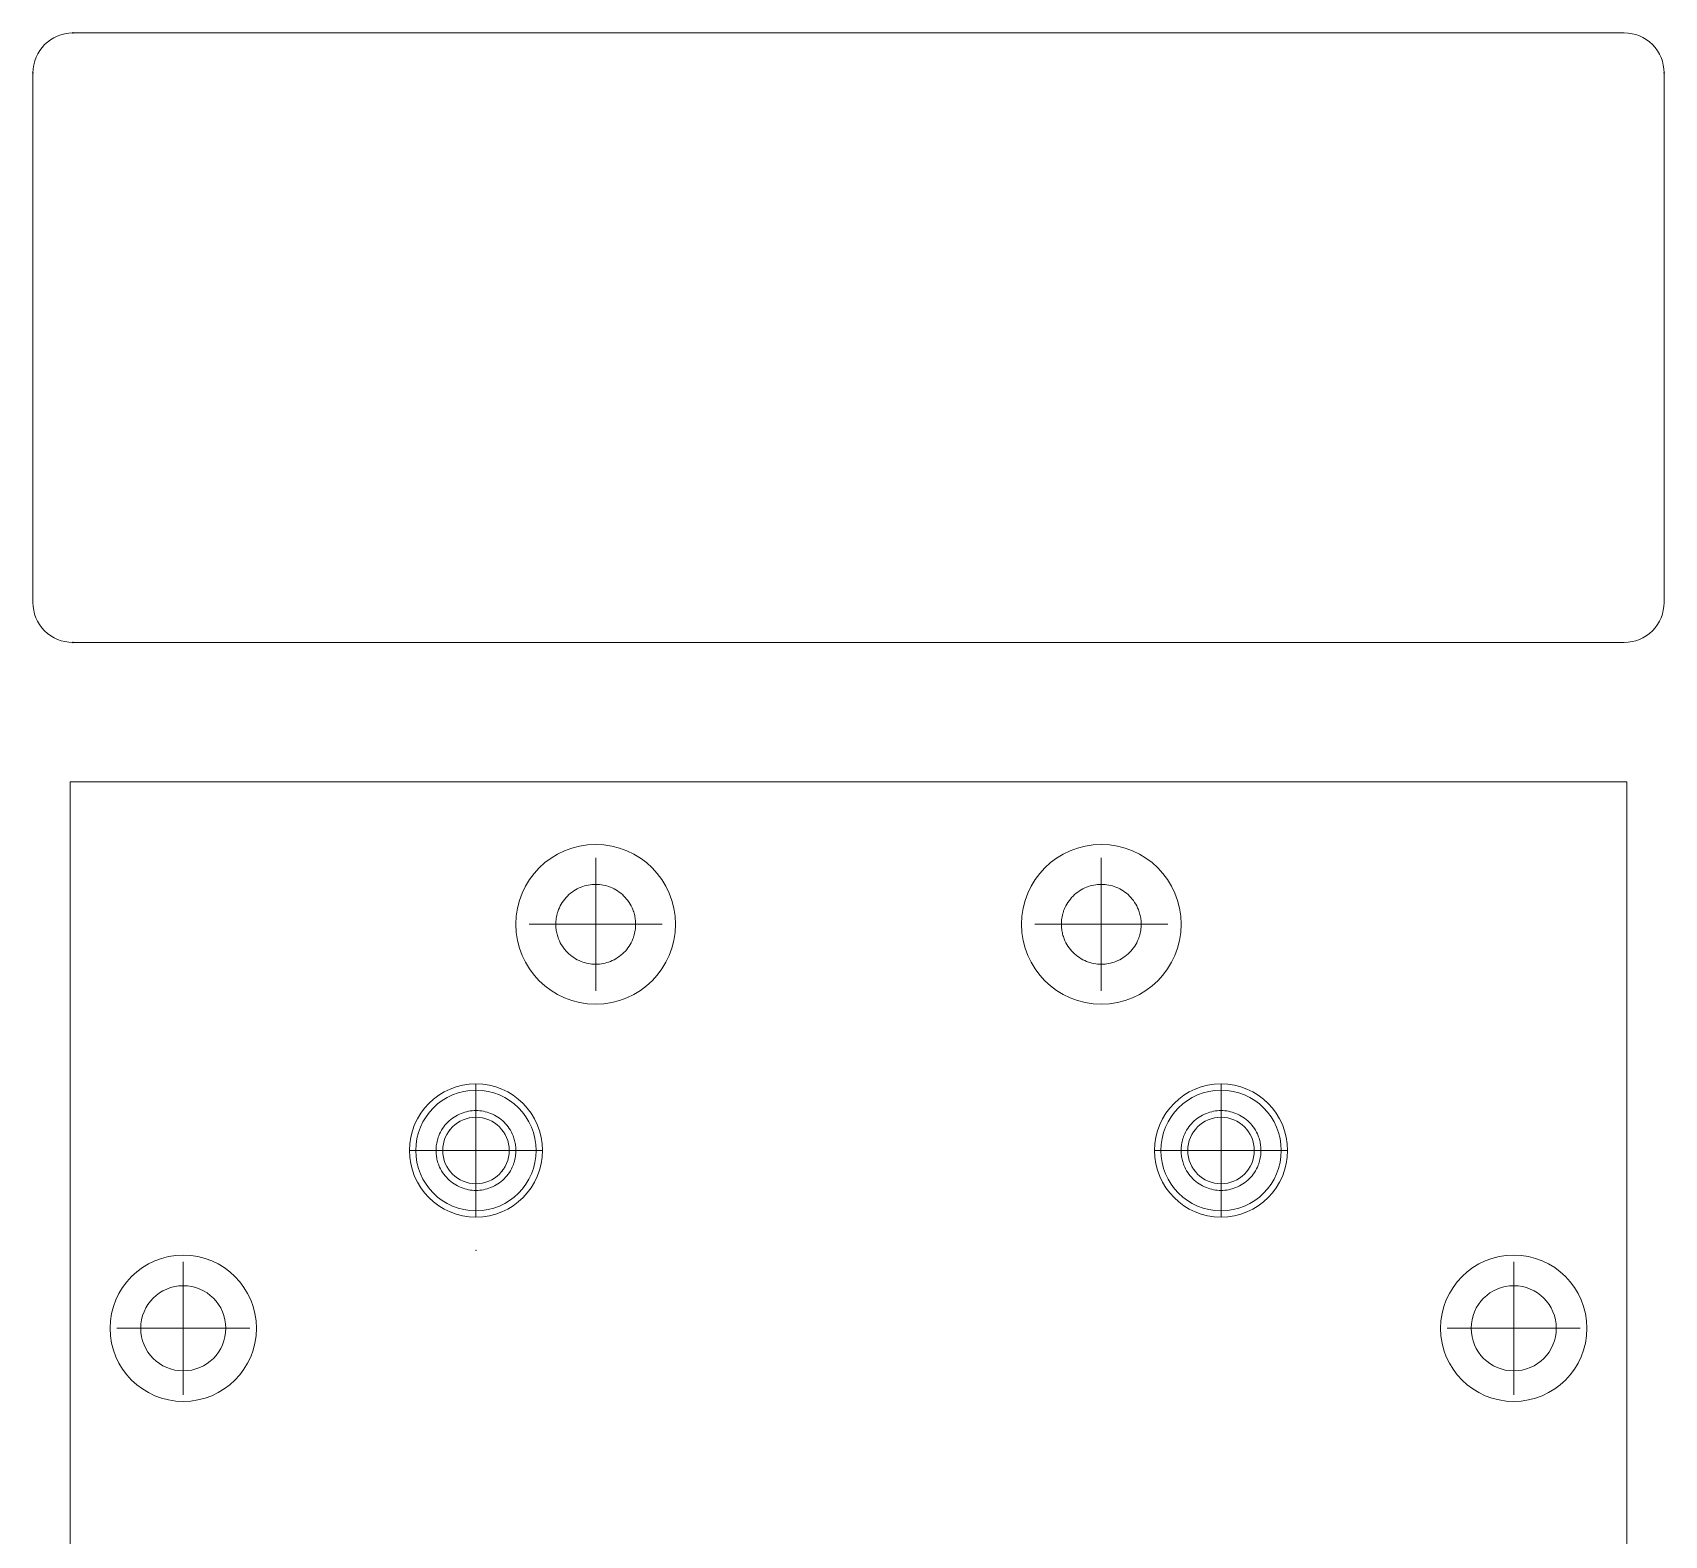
# Model space of a CAD drawing. Header units: millimetres. Extents: x -31 to 31, y -56 to 56.
# Drawn here: x -30.7 to 30.7, y 0 to 56.5 of the extents above; entities that cross this region are included whole.
import ezdxf

# ---------------------------------------------------------------- set-up
doc = ezdxf.new("R2010")
doc.units = ezdxf.units.MM
doc.header["$MEASUREMENT"] = 0

msp = doc.modelspace()

# ---------------------------------------------------------------- linework, layer by layer
at = {"layer": 'Defpoints', "lineweight": 15}
for points in [[(-29.15, 56.45), (-29.9784, 56.45), (-30.65, 55.7784), (-30.65, 54.95)], [(-29.15, 56.45), (-29.15, 56.45), (29.15, 56.45), (29.15, 56.45)], [(-30.6499, 35.05), (-30.6499, 35.05), (-30.6499, 54.95), (-30.6499, 54.95)], [(30.6499, 54.95), (30.6499, 54.95), (30.6499, 35.05), (30.6499, 35.05)], [(29.15, 33.55), (29.15, 33.55), (-29.15, 33.55), (-29.15, 33.55)], [(-29.2499, 28.3097), (-29.2499, 28.3097), (-28.7547, 28.3097), (-28.7547, 28.3097)], [(-29.2499, 28.3097), (-29.2499, 28.3097), (-29.2499, -27.3902), (-29.2499, -27.3902)], [(-28.7547, 28.3097), (-28.7547, 28.3097), (-27.7969, 28.3097), (-27.7969, 28.3097)], [(-27.7969, 28.3097), (-27.7969, 28.3097), (27.797, 28.3097), (27.797, 28.3097)], [(27.797, 28.3097), (27.797, 28.3097), (28.7547, 28.3097), (28.7547, 28.3097)], [(28.7547, 28.3097), (28.7547, 28.3097), (29.2499, 28.3097), (29.2499, 28.3097)], [(29.2499, -27.3902), (29.2499, -27.3902), (29.2499, 28.3097), (29.2499, 28.3097)]]:
    msp.add_open_spline(points, degree=3, dxfattribs=at)
at = {"layer": 'Defpoints', "lineweight": 9}
for points in [[(-29.16, 56.45), (-29.16, 56.4445), (-29.1555, 56.44), (-29.15, 56.44), (-29.15, 56.44), (-29.1445, 56.44), (-29.14, 56.4445), (-29.14, 56.45), (-29.14, 56.45), (-29.14, 56.4555), (-29.1445, 56.46), (-29.15, 56.46), (-29.15, 56.46), (-29.1555, 56.46), (-29.16, 56.4555), (-29.16, 56.45)], [(-30.66, 54.95), (-30.66, 54.9445), (-30.6555, 54.94), (-30.65, 54.94), (-30.65, 54.94), (-30.6445, 54.94), (-30.64, 54.9445), (-30.64, 54.95), (-30.64, 54.95), (-30.64, 54.9555), (-30.6445, 54.96), (-30.65, 54.96), (-30.65, 54.96), (-30.6555, 54.96), (-30.66, 54.9555), (-30.66, 54.95)], [(30.64, 54.95), (30.64, 54.9445), (30.6445, 54.94), (30.65, 54.94), (30.65, 54.94), (30.6555, 54.94), (30.66, 54.9445), (30.66, 54.95), (30.66, 54.95), (30.66, 54.9555), (30.6555, 54.96), (30.65, 54.96), (30.65, 54.96), (30.6445, 54.96), (30.64, 54.9555), (30.64, 54.95)], [(-29.16, 33.55), (-29.16, 33.5445), (-29.1555, 33.54), (-29.15, 33.54), (-29.15, 33.54), (-29.1445, 33.54), (-29.14, 33.5445), (-29.14, 33.55), (-29.14, 33.55), (-29.14, 33.5555), (-29.1445, 33.56), (-29.15, 33.56), (-29.15, 33.56), (-29.1555, 33.56), (-29.16, 33.5555), (-29.16, 33.55)], [(-9.4899, 22.9598), (-9.4899, 22.9653), (-9.4944, 22.9698), (-9.4999, 22.9698), (-9.4999, 22.9698), (-9.5055, 22.9698), (-9.5099, 22.9653), (-9.5099, 22.9598), (-9.5099, 22.9598), (-9.5099, 22.9543), (-9.5055, 22.9498), (-9.4999, 22.9498), (-9.4999, 22.9498), (-9.4944, 22.9498), (-9.4899, 22.9543), (-9.4899, 22.9598)], [(9.5101, 22.9598), (9.5101, 22.9653), (9.5056, 22.9698), (9.5001, 22.9698), (9.5001, 22.9698), (9.4945, 22.9698), (9.4901, 22.9653), (9.4901, 22.9598), (9.4901, 22.9598), (9.4901, 22.9543), (9.4945, 22.9498), (9.5001, 22.9498), (9.5001, 22.9498), (9.5056, 22.9498), (9.5101, 22.9543), (9.5101, 22.9598)], [(9.5101, 22.9598), (9.5101, 22.9653), (9.5056, 22.9698), (9.5001, 22.9698), (9.5001, 22.9698), (9.4945, 22.9698), (9.4901, 22.9653), (9.4901, 22.9598), (9.4901, 22.9598), (9.4901, 22.9543), (9.4945, 22.9498), (9.5001, 22.9498), (9.5001, 22.9498), (9.5056, 22.9498), (9.5101, 22.9543), (9.5101, 22.9598)], [(-14.9774, 15.2263), (-14.9774, 15.2318), (-14.9818, 15.2363), (-14.9874, 15.2363), (-14.9874, 15.2363), (-14.9929, 15.2363), (-14.9974, 15.2318), (-14.9974, 15.2263), (-14.9974, 15.2263), (-14.9974, 15.2208), (-14.9929, 15.2163), (-14.9874, 15.2163), (-14.9874, 15.2163), (-14.9818, 15.2163), (-14.9774, 15.2208), (-14.9774, 15.2263)], [(-13.0025, 13.6933), (-13.0025, 13.6988), (-13.007, 13.7033), (-13.0125, 13.7033), (-13.0125, 13.7033), (-13.0181, 13.7033), (-13.0225, 13.6988), (-13.0225, 13.6933), (-13.0225, 13.6933), (-13.0225, 13.6878), (-13.0181, 13.6833), (-13.0125, 13.6833), (-13.0125, 13.6833), (-13.007, 13.6833), (-13.0025, 13.6878), (-13.0025, 13.6933)], [(-13.9899, 10.7098), (-13.9899, 10.7153), (-13.9944, 10.7198), (-13.9999, 10.7198), (-13.9999, 10.7198), (-14.0055, 10.7198), (-14.0099, 10.7153), (-14.0099, 10.7098), (-14.0099, 10.7098), (-14.0099, 10.7043), (-14.0055, 10.6998), (-13.9999, 10.6998), (-13.9999, 10.6998), (-13.9944, 10.6998), (-13.9899, 10.7043), (-13.9899, 10.7098)]]:
    msp.add_open_spline(points, degree=3, knots=[0, 0, 0, 0, 0.25, 0.25, 0.25, 0.25, 0.5, 0.5, 0.5, 0.5, 0.75, 0.75, 0.75, 0.75, 1, 1, 1, 1], dxfattribs=at)
at = {"layer": 'Defpoints', "lineweight": 15}
for points, knots in [([(30.65, 54.95), (30.65, 55.3478), (30.492, 55.7293), (30.2106, 56.0106), (30.2106, 56.0106), (29.9293, 56.2919), (29.5478, 56.45), (29.15, 56.45)], [0, 0, 0, 0, 0.5, 0.5, 0.5, 0.5, 1, 1, 1, 1]), ([(-30.65, 35.05), (-30.65, 34.6521), (-30.492, 34.2706), (-30.2107, 33.9893), (-30.2107, 33.9893), (-29.9294, 33.708), (-29.5478, 33.55), (-29.15, 33.55)], [0, 0, 0, 0, 0.5, 0.5, 0.5, 0.5, 1, 1, 1, 1]), ([(29.15, 33.55), (29.5478, 33.55), (29.9293, 33.708), (30.2106, 33.9893), (30.2106, 33.9893), (30.492, 34.2706), (30.65, 34.6521), (30.65, 35.05)], [0, 0, 0, 0, 0.5, 0.5, 0.5, 0.5, 1, 1, 1, 1]), ([(-6.4999, 22.9598), (-6.4999, 24.6166), (-7.8431, 25.9598), (-9.4999, 25.9598), (-9.4999, 25.9598), (-11.1568, 25.9598), (-12.4999, 24.6166), (-12.4999, 22.9598), (-12.4999, 22.9598), (-12.5, 21.3029), (-11.1568, 19.9598), (-9.5, 19.9598), (-9.5, 19.9598), (-7.8431, 19.9598), (-6.5, 21.3029), (-6.4999, 22.9598)], [0, 0, 0, 0, 0.25, 0.25, 0.25, 0.25, 0.5, 0.5, 0.5, 0.5, 0.75, 0.75, 0.75, 0.75, 1, 1, 1, 1]), ([(12.5001, 22.9598), (12.5001, 24.6166), (11.1569, 25.9598), (9.5001, 25.9598), (9.5001, 25.9598), (7.8432, 25.9598), (6.5001, 24.6166), (6.5001, 22.9598), (6.5001, 22.9598), (6.5, 21.3029), (7.8432, 19.9598), (9.5, 19.9598), (9.5, 19.9598), (11.1569, 19.9598), (12.5, 21.3029), (12.5001, 22.9598)], [0, 0, 0, 0, 0.25, 0.25, 0.25, 0.25, 0.5, 0.5, 0.5, 0.5, 0.75, 0.75, 0.75, 0.75, 1, 1, 1, 1]), ([(-10.9999, 22.9598), (-10.9991, 22.9977), (-10.9983, 23.0357), (-10.9956, 23.0735), (-10.9956, 23.0735), (-10.993, 23.111), (-10.9887, 23.1484), (-10.983, 23.1856), (-10.983, 23.1856), (-10.9773, 23.2226), (-10.9703, 23.2595), (-10.9619, 23.296), (-10.9619, 23.296), (-10.9535, 23.3326), (-10.9436, 23.3689), (-10.9325, 23.4048), (-10.9325, 23.4048), (-10.9212, 23.441), (-10.9086, 23.4767), (-10.8946, 23.5119), (-10.8946, 23.5119), (-10.8572, 23.6066), (-10.8102, 23.6978), (-10.7542, 23.7831), (-10.7542, 23.7831), (-10.6981, 23.8686), (-10.633, 23.9481), (-10.5606, 24.0204), (-10.5606, 24.0204), (-10.4885, 24.0925), (-10.4092, 24.1575), (-10.3241, 24.2135), (-10.3241, 24.2135), (-10.2387, 24.2697), (-10.1474, 24.3169), (-10.0521, 24.3545), (-10.0521, 24.3545), (-9.8772, 24.4234), (-9.6886, 24.4598), (-9.4999, 24.4598), (-9.4999, 24.4598), (-9.3113, 24.4598), (-9.1227, 24.4234), (-8.9478, 24.3545), (-8.9478, 24.3545), (-8.8528, 24.317), (-8.7618, 24.27), (-8.6767, 24.2141), (-8.6767, 24.2141), (-8.5912, 24.1579), (-8.5116, 24.0928), (-8.4393, 24.0204), (-8.4393, 24.0204), (-8.3672, 23.9484), (-8.3022, 23.8691), (-8.2462, 23.7839), (-8.2462, 23.7839), (-8.19, 23.6985), (-8.1428, 23.607), (-8.1053, 23.5119), (-8.1053, 23.5119), (-8.0822, 23.4535), (-8.0627, 23.3937), (-8.0469, 23.3329), (-8.0469, 23.3329), (-8.0311, 23.2724), (-8.019, 23.2109), (-8.0118, 23.1489), (-8.0118, 23.1489), (-8.0045, 23.0862), (-8.0022, 23.023), (-7.9999, 22.9598)], [0, 0, 0, 0, 0.0555556, 0.0555556, 0.0555556, 0.0555556, 0.1111111, 0.1111111, 0.1111111, 0.1111111, 0.1666667, 0.1666667, 0.1666667, 0.1666667, 0.2222222, 0.2222222, 0.2222222, 0.2222222, 0.2777778, 0.2777778, 0.2777778, 0.2777778, 0.3333333, 0.3333333, 0.3333333, 0.3333333, 0.3888889, 0.3888889, 0.3888889, 0.3888889, 0.4444444, 0.4444444, 0.4444444, 0.4444444, 0.5, 0.5, 0.5, 0.5, 0.5555556, 0.5555556, 0.5555556, 0.5555556, 0.6111111, 0.6111111, 0.6111111, 0.6111111, 0.6666667, 0.6666667, 0.6666667, 0.6666667, 0.7222222, 0.7222222, 0.7222222, 0.7222222, 0.7777778, 0.7777778, 0.7777778, 0.7777778, 0.8333333, 0.8333333, 0.8333333, 0.8333333, 0.8888889, 0.8888889, 0.8888889, 0.8888889, 0.9444444, 0.9444444, 0.9444444, 0.9444444, 1, 1, 1, 1]), ([(8.0001, 22.9598), (8.0009, 22.9977), (8.0017, 23.0357), (8.0044, 23.0735), (8.0044, 23.0735), (8.007, 23.111), (8.0113, 23.1484), (8.017, 23.1856), (8.017, 23.1856), (8.0227, 23.2226), (8.0297, 23.2595), (8.0381, 23.296), (8.0381, 23.296), (8.0465, 23.3326), (8.0564, 23.3689), (8.0675, 23.4048), (8.0675, 23.4048), (8.0788, 23.441), (8.0914, 23.4767), (8.1054, 23.5119), (8.1054, 23.5119), (8.1428, 23.6066), (8.1898, 23.6978), (8.2458, 23.7831), (8.2458, 23.7831), (8.3019, 23.8686), (8.367, 23.9481), (8.4394, 24.0204), (8.4394, 24.0204), (8.5115, 24.0925), (8.5908, 24.1575), (8.6759, 24.2135), (8.6759, 24.2135), (8.7613, 24.2697), (8.8526, 24.3169), (8.9479, 24.3545), (8.9479, 24.3545), (9.1228, 24.4234), (9.3114, 24.4598), (9.5001, 24.4598), (9.5001, 24.4598), (9.6887, 24.4598), (9.8773, 24.4234), (10.0522, 24.3545), (10.0522, 24.3545), (10.1472, 24.317), (10.2382, 24.27), (10.3233, 24.2141), (10.3233, 24.2141), (10.4088, 24.1579), (10.4884, 24.0928), (10.5607, 24.0204), (10.5607, 24.0204), (10.6328, 23.9484), (10.6978, 23.8691), (10.7538, 23.7839), (10.7538, 23.7839), (10.81, 23.6985), (10.8572, 23.607), (10.8947, 23.5119), (10.8947, 23.5119), (10.9178, 23.4535), (10.9373, 23.3937), (10.9531, 23.3329), (10.9531, 23.3329), (10.9689, 23.2724), (10.981, 23.2109), (10.9882, 23.1489), (10.9882, 23.1489), (10.9955, 23.0862), (10.9978, 23.023), (11.0001, 22.9598)], [0, 0, 0, 0, 0.0555556, 0.0555556, 0.0555556, 0.0555556, 0.1111111, 0.1111111, 0.1111111, 0.1111111, 0.1666667, 0.1666667, 0.1666667, 0.1666667, 0.2222222, 0.2222222, 0.2222222, 0.2222222, 0.2777778, 0.2777778, 0.2777778, 0.2777778, 0.3333333, 0.3333333, 0.3333333, 0.3333333, 0.3888889, 0.3888889, 0.3888889, 0.3888889, 0.4444444, 0.4444444, 0.4444444, 0.4444444, 0.5, 0.5, 0.5, 0.5, 0.5555556, 0.5555556, 0.5555556, 0.5555556, 0.6111111, 0.6111111, 0.6111111, 0.6111111, 0.6666667, 0.6666667, 0.6666667, 0.6666667, 0.7222222, 0.7222222, 0.7222222, 0.7222222, 0.7777778, 0.7777778, 0.7777778, 0.7777778, 0.8333333, 0.8333333, 0.8333333, 0.8333333, 0.8888889, 0.8888889, 0.8888889, 0.8888889, 0.9444444, 0.9444444, 0.9444444, 0.9444444, 1, 1, 1, 1]), ([(-7.9999, 22.9598), (-8.0008, 22.9218), (-8.0016, 22.8839), (-8.0043, 22.8461), (-8.0043, 22.8461), (-8.0069, 22.8086), (-8.0112, 22.7712), (-8.0169, 22.734), (-8.0169, 22.734), (-8.0226, 22.6969), (-8.0296, 22.6601), (-8.038, 22.6236), (-8.038, 22.6236), (-8.0464, 22.5869), (-8.0563, 22.5507), (-8.0674, 22.5148), (-8.0674, 22.5148), (-8.0787, 22.4786), (-8.0913, 22.4429), (-8.1053, 22.4076), (-8.1053, 22.4076), (-8.1427, 22.3129), (-8.1897, 22.2218), (-8.2457, 22.1365), (-8.2457, 22.1365), (-8.3018, 22.051), (-8.3669, 21.9715), (-8.4393, 21.8991), (-8.4393, 21.8991), (-8.5114, 21.827), (-8.5907, 21.7621), (-8.6758, 21.7061), (-8.6758, 21.7061), (-8.7612, 21.6499), (-8.8525, 21.6027), (-8.9478, 21.5651), (-8.9478, 21.5651), (-9.1227, 21.4962), (-9.3113, 21.4598), (-9.4999, 21.4598), (-9.4999, 21.4598), (-9.6886, 21.4598), (-9.8772, 21.4962), (-10.0521, 21.5651), (-10.0521, 21.5651), (-10.1471, 21.6025), (-10.2381, 21.6496), (-10.3232, 21.7055), (-10.3232, 21.7055), (-10.4087, 21.7617), (-10.4882, 21.8268), (-10.5606, 21.8991), (-10.5606, 21.8991), (-10.6327, 21.9712), (-10.6976, 22.0505), (-10.7536, 22.1356), (-10.7536, 22.1356), (-10.8098, 22.2211), (-10.857, 22.3126), (-10.8946, 22.4076), (-10.8946, 22.4076), (-10.9177, 22.4661), (-10.9372, 22.5258), (-10.953, 22.5867), (-10.953, 22.5867), (-10.9688, 22.6472), (-10.9809, 22.7087), (-10.9881, 22.7707), (-10.9881, 22.7707), (-10.9954, 22.8334), (-10.9977, 22.8966), (-10.9999, 22.9598)], [0, 0, 0, 0, 0.0555556, 0.0555556, 0.0555556, 0.0555556, 0.1111111, 0.1111111, 0.1111111, 0.1111111, 0.1666667, 0.1666667, 0.1666667, 0.1666667, 0.2222222, 0.2222222, 0.2222222, 0.2222222, 0.2777778, 0.2777778, 0.2777778, 0.2777778, 0.3333333, 0.3333333, 0.3333333, 0.3333333, 0.3888889, 0.3888889, 0.3888889, 0.3888889, 0.4444444, 0.4444444, 0.4444444, 0.4444444, 0.5, 0.5, 0.5, 0.5, 0.5555556, 0.5555556, 0.5555556, 0.5555556, 0.6111111, 0.6111111, 0.6111111, 0.6111111, 0.6666667, 0.6666667, 0.6666667, 0.6666667, 0.7222222, 0.7222222, 0.7222222, 0.7222222, 0.7777778, 0.7777778, 0.7777778, 0.7777778, 0.8333333, 0.8333333, 0.8333333, 0.8333333, 0.8888889, 0.8888889, 0.8888889, 0.8888889, 0.9444444, 0.9444444, 0.9444444, 0.9444444, 1, 1, 1, 1]), ([(11.0001, 22.9598), (10.9992, 22.9218), (10.9984, 22.8839), (10.9957, 22.8461), (10.9957, 22.8461), (10.9931, 22.8086), (10.9888, 22.7712), (10.9831, 22.734), (10.9831, 22.734), (10.9774, 22.6969), (10.9704, 22.6601), (10.962, 22.6236), (10.962, 22.6236), (10.9536, 22.5869), (10.9437, 22.5507), (10.9326, 22.5148), (10.9326, 22.5148), (10.9213, 22.4786), (10.9087, 22.4429), (10.8947, 22.4076), (10.8947, 22.4076), (10.8573, 22.3129), (10.8103, 22.2218), (10.7543, 22.1365), (10.7543, 22.1365), (10.6982, 22.051), (10.6331, 21.9715), (10.5607, 21.8991), (10.5607, 21.8991), (10.4886, 21.827), (10.4093, 21.7621), (10.3242, 21.7061), (10.3242, 21.7061), (10.2388, 21.6499), (10.1475, 21.6027), (10.0522, 21.5651), (10.0522, 21.5651), (9.8773, 21.4962), (9.6887, 21.4598), (9.5001, 21.4598), (9.5001, 21.4598), (9.3114, 21.4598), (9.1228, 21.4962), (8.9479, 21.5651), (8.9479, 21.5651), (8.8529, 21.6025), (8.7619, 21.6496), (8.6768, 21.7055), (8.6768, 21.7055), (8.5913, 21.7617), (8.5118, 21.8268), (8.4394, 21.8991), (8.4394, 21.8991), (8.3673, 21.9712), (8.3024, 22.0505), (8.2464, 22.1356), (8.2464, 22.1356), (8.1902, 22.2211), (8.143, 22.3126), (8.1054, 22.4076), (8.1054, 22.4076), (8.0823, 22.4661), (8.0628, 22.5258), (8.047, 22.5867), (8.047, 22.5867), (8.0312, 22.6472), (8.0191, 22.7087), (8.0119, 22.7707), (8.0119, 22.7707), (8.0046, 22.8334), (8.0023, 22.8966), (8.0001, 22.9598)], [0, 0, 0, 0, 0.0555556, 0.0555556, 0.0555556, 0.0555556, 0.1111111, 0.1111111, 0.1111111, 0.1111111, 0.1666667, 0.1666667, 0.1666667, 0.1666667, 0.2222222, 0.2222222, 0.2222222, 0.2222222, 0.2777778, 0.2777778, 0.2777778, 0.2777778, 0.3333333, 0.3333333, 0.3333333, 0.3333333, 0.3888889, 0.3888889, 0.3888889, 0.3888889, 0.4444444, 0.4444444, 0.4444444, 0.4444444, 0.5, 0.5, 0.5, 0.5, 0.5555556, 0.5555556, 0.5555556, 0.5555556, 0.6111111, 0.6111111, 0.6111111, 0.6111111, 0.6666667, 0.6666667, 0.6666667, 0.6666667, 0.7222222, 0.7222222, 0.7222222, 0.7222222, 0.7777778, 0.7777778, 0.7777778, 0.7777778, 0.8333333, 0.8333333, 0.8333333, 0.8333333, 0.8888889, 0.8888889, 0.8888889, 0.8888889, 0.9444444, 0.9444444, 0.9444444, 0.9444444, 1, 1, 1, 1]), ([(-11.4999, 14.4598), (-11.4999, 15.8405), (-12.6192, 16.9598), (-13.9999, 16.9598), (-13.9999, 16.9598), (-15.3807, 16.9598), (-16.4999, 15.8405), (-16.4999, 14.4598), (-16.4999, 14.4598), (-16.4999, 13.0791), (-15.3807, 11.9598), (-14, 11.9598), (-14, 11.9598), (-12.6192, 11.9598), (-11.5, 13.0791), (-11.4999, 14.4598)], [0, 0, 0, 0, 0.25, 0.25, 0.25, 0.25, 0.5, 0.5, 0.5, 0.5, 0.75, 0.75, 0.75, 0.75, 1, 1, 1, 1]), ([(-11.7358, 14.4598), (-11.7358, 15.7103), (-12.7495, 16.724), (-13.9999, 16.724), (-13.9999, 16.724), (-15.2504, 16.724), (-16.2641, 15.7103), (-16.2641, 14.4598), (-16.2641, 14.4598), (-16.2641, 13.2093), (-15.2504, 12.1956), (-14, 12.1956), (-14, 12.1956), (-12.7495, 12.1956), (-11.7358, 13.2093), (-11.7358, 14.4598)], [0, 0, 0, 0, 0.25, 0.25, 0.25, 0.25, 0.5, 0.5, 0.5, 0.5, 0.75, 0.75, 0.75, 0.75, 1, 1, 1, 1]), ([(16.5001, 14.4598), (16.5001, 15.8405), (15.3808, 16.9598), (14.0001, 16.9598), (14.0001, 16.9598), (12.6193, 16.9598), (11.5001, 15.8405), (11.5001, 14.4598), (11.5001, 14.4598), (11.5001, 13.0791), (12.6193, 11.9598), (14, 11.9598), (14, 11.9598), (15.3808, 11.9598), (16.5, 13.0791), (16.5001, 14.4598)], [0, 0, 0, 0, 0.25, 0.25, 0.25, 0.25, 0.5, 0.5, 0.5, 0.5, 0.75, 0.75, 0.75, 0.75, 1, 1, 1, 1]), ([(16.2642, 14.4598), (16.2642, 15.7103), (15.2505, 16.724), (14.0001, 16.724), (14.0001, 16.724), (12.7496, 16.724), (11.7359, 15.7103), (11.7359, 14.4598), (11.7359, 14.4598), (11.7359, 13.2093), (12.7496, 12.1956), (14, 12.1956), (14, 12.1956), (15.2505, 12.1956), (16.2642, 13.2093), (16.2642, 14.4598)], [0, 0, 0, 0, 0.25, 0.25, 0.25, 0.25, 0.5, 0.5, 0.5, 0.5, 0.75, 0.75, 0.75, 0.75, 1, 1, 1, 1]), ([(-15.4999, 14.4598), (-15.4991, 14.4977), (-15.4983, 14.5357), (-15.4956, 14.5735), (-15.4956, 14.5735), (-15.493, 14.611), (-15.4887, 14.6484), (-15.483, 14.6856), (-15.483, 14.6856), (-15.4773, 14.7226), (-15.4703, 14.7595), (-15.4619, 14.796), (-15.4619, 14.796), (-15.4535, 14.8326), (-15.4436, 14.8689), (-15.4325, 14.9048), (-15.4325, 14.9048), (-15.4212, 14.941), (-15.4086, 14.9767), (-15.3946, 15.0119), (-15.3946, 15.0119), (-15.3572, 15.1066), (-15.3102, 15.1978), (-15.2542, 15.2831), (-15.2542, 15.2831), (-15.1981, 15.3686), (-15.133, 15.4481), (-15.0606, 15.5204), (-15.0606, 15.5204), (-14.9885, 15.5925), (-14.9092, 15.6575), (-14.8241, 15.7135), (-14.8241, 15.7135), (-14.7387, 15.7697), (-14.6474, 15.8169), (-14.5521, 15.8545), (-14.5521, 15.8545), (-14.3772, 15.9234), (-14.1886, 15.9598), (-13.9999, 15.9598), (-13.9999, 15.9598), (-13.8113, 15.9598), (-13.6227, 15.9234), (-13.4478, 15.8545), (-13.4478, 15.8545), (-13.3528, 15.817), (-13.2618, 15.77), (-13.1767, 15.7141), (-13.1767, 15.7141), (-13.0912, 15.6579), (-13.0116, 15.5928), (-12.9393, 15.5204), (-12.9393, 15.5204), (-12.8672, 15.4484), (-12.8022, 15.3691), (-12.7462, 15.2839), (-12.7462, 15.2839), (-12.69, 15.1985), (-12.6428, 15.107), (-12.6053, 15.0119), (-12.6053, 15.0119), (-12.5822, 14.9535), (-12.5627, 14.8937), (-12.5469, 14.8329), (-12.5469, 14.8329), (-12.5311, 14.7724), (-12.519, 14.7109), (-12.5118, 14.6489), (-12.5118, 14.6489), (-12.5045, 14.5862), (-12.5022, 14.523), (-12.4999, 14.4598)], [0, 0, 0, 0, 0.0555556, 0.0555556, 0.0555556, 0.0555556, 0.1111111, 0.1111111, 0.1111111, 0.1111111, 0.1666667, 0.1666667, 0.1666667, 0.1666667, 0.2222222, 0.2222222, 0.2222222, 0.2222222, 0.2777778, 0.2777778, 0.2777778, 0.2777778, 0.3333333, 0.3333333, 0.3333333, 0.3333333, 0.3888889, 0.3888889, 0.3888889, 0.3888889, 0.4444444, 0.4444444, 0.4444444, 0.4444444, 0.5, 0.5, 0.5, 0.5, 0.5555556, 0.5555556, 0.5555556, 0.5555556, 0.6111111, 0.6111111, 0.6111111, 0.6111111, 0.6666667, 0.6666667, 0.6666667, 0.6666667, 0.7222222, 0.7222222, 0.7222222, 0.7222222, 0.7777778, 0.7777778, 0.7777778, 0.7777778, 0.8333333, 0.8333333, 0.8333333, 0.8333333, 0.8888889, 0.8888889, 0.8888889, 0.8888889, 0.9444444, 0.9444444, 0.9444444, 0.9444444, 1, 1, 1, 1]), ([(12.5001, 14.4598), (12.5009, 14.4977), (12.5017, 14.5357), (12.5044, 14.5735), (12.5044, 14.5735), (12.507, 14.611), (12.5113, 14.6484), (12.517, 14.6856), (12.517, 14.6856), (12.5227, 14.7226), (12.5297, 14.7595), (12.5381, 14.796), (12.5381, 14.796), (12.5465, 14.8326), (12.5564, 14.8689), (12.5675, 14.9048), (12.5675, 14.9048), (12.5788, 14.941), (12.5914, 14.9767), (12.6054, 15.0119), (12.6054, 15.0119), (12.6428, 15.1066), (12.6898, 15.1978), (12.7458, 15.2831), (12.7458, 15.2831), (12.8019, 15.3686), (12.867, 15.4481), (12.9394, 15.5204), (12.9394, 15.5204), (13.0115, 15.5925), (13.0908, 15.6575), (13.1759, 15.7135), (13.1759, 15.7135), (13.2613, 15.7697), (13.3526, 15.8169), (13.4479, 15.8545), (13.4479, 15.8545), (13.6228, 15.9234), (13.8114, 15.9598), (14.0001, 15.9598), (14.0001, 15.9598), (14.1887, 15.9598), (14.3773, 15.9234), (14.5522, 15.8545), (14.5522, 15.8545), (14.6472, 15.817), (14.7382, 15.77), (14.8233, 15.7141), (14.8233, 15.7141), (14.9088, 15.6579), (14.9884, 15.5928), (15.0607, 15.5204), (15.0607, 15.5204), (15.1328, 15.4484), (15.1978, 15.3691), (15.2538, 15.2839), (15.2538, 15.2839), (15.31, 15.1985), (15.3572, 15.107), (15.3947, 15.0119), (15.3947, 15.0119), (15.4178, 14.9535), (15.4373, 14.8937), (15.4531, 14.8329), (15.4531, 14.8329), (15.4689, 14.7724), (15.481, 14.7109), (15.4882, 14.6489), (15.4882, 14.6489), (15.4955, 14.5862), (15.4978, 14.523), (15.5001, 14.4598)], [0, 0, 0, 0, 0.0555556, 0.0555556, 0.0555556, 0.0555556, 0.1111111, 0.1111111, 0.1111111, 0.1111111, 0.1666667, 0.1666667, 0.1666667, 0.1666667, 0.2222222, 0.2222222, 0.2222222, 0.2222222, 0.2777778, 0.2777778, 0.2777778, 0.2777778, 0.3333333, 0.3333333, 0.3333333, 0.3333333, 0.3888889, 0.3888889, 0.3888889, 0.3888889, 0.4444444, 0.4444444, 0.4444444, 0.4444444, 0.5, 0.5, 0.5, 0.5, 0.5555556, 0.5555556, 0.5555556, 0.5555556, 0.6111111, 0.6111111, 0.6111111, 0.6111111, 0.6666667, 0.6666667, 0.6666667, 0.6666667, 0.7222222, 0.7222222, 0.7222222, 0.7222222, 0.7777778, 0.7777778, 0.7777778, 0.7777778, 0.8333333, 0.8333333, 0.8333333, 0.8333333, 0.8888889, 0.8888889, 0.8888889, 0.8888889, 0.9444444, 0.9444444, 0.9444444, 0.9444444, 1, 1, 1, 1]), ([(-12.7499, 14.4598), (-12.7499, 15.1501), (-13.3096, 15.7098), (-13.9999, 15.7098), (-13.9999, 15.7098), (-14.6903, 15.7098), (-15.2499, 15.1501), (-15.2499, 14.4598), (-15.2499, 14.4598), (-15.2499, 13.7694), (-14.6903, 13.2098), (-14, 13.2098), (-14, 13.2098), (-13.3096, 13.2098), (-12.7499, 13.7694), (-12.7499, 14.4598)], [0, 0, 0, 0, 0.25, 0.25, 0.25, 0.25, 0.5, 0.5, 0.5, 0.5, 0.75, 0.75, 0.75, 0.75, 1, 1, 1, 1]), ([(15.2501, 14.4598), (15.2501, 15.1501), (14.6904, 15.7098), (14.0001, 15.7098), (14.0001, 15.7098), (13.3097, 15.7098), (12.7501, 15.1501), (12.7501, 14.4598), (12.7501, 14.4598), (12.7501, 13.7694), (13.3097, 13.2098), (14, 13.2098), (14, 13.2098), (14.6904, 13.2098), (15.2501, 13.7694), (15.2501, 14.4598)], [0, 0, 0, 0, 0.25, 0.25, 0.25, 0.25, 0.5, 0.5, 0.5, 0.5, 0.75, 0.75, 0.75, 0.75, 1, 1, 1, 1]), ([(-12.4999, 14.4598), (-12.5008, 14.4218), (-12.5016, 14.3839), (-12.5043, 14.3461), (-12.5043, 14.3461), (-12.5069, 14.3086), (-12.5112, 14.2712), (-12.5169, 14.234), (-12.5169, 14.234), (-12.5226, 14.1969), (-12.5296, 14.1601), (-12.538, 14.1236), (-12.538, 14.1236), (-12.5464, 14.0869), (-12.5563, 14.0507), (-12.5674, 14.0148), (-12.5674, 14.0148), (-12.5787, 13.9786), (-12.5913, 13.9429), (-12.6053, 13.9076), (-12.6053, 13.9076), (-12.6427, 13.8129), (-12.6897, 13.7218), (-12.7457, 13.6365), (-12.7457, 13.6365), (-12.8018, 13.551), (-12.8669, 13.4715), (-12.9393, 13.3991), (-12.9393, 13.3991), (-13.0114, 13.327), (-13.0907, 13.2621), (-13.1758, 13.2061), (-13.1758, 13.2061), (-13.2612, 13.1499), (-13.3525, 13.1027), (-13.4478, 13.0651), (-13.4478, 13.0651), (-13.6227, 12.9962), (-13.8113, 12.9598), (-13.9999, 12.9598), (-13.9999, 12.9598), (-14.1886, 12.9598), (-14.3772, 12.9962), (-14.5521, 13.0651), (-14.5521, 13.0651), (-14.6471, 13.1025), (-14.7381, 13.1496), (-14.8232, 13.2055), (-14.8232, 13.2055), (-14.9087, 13.2617), (-14.9882, 13.3268), (-15.0606, 13.3991), (-15.0606, 13.3991), (-15.1327, 13.4712), (-15.1976, 13.5505), (-15.2536, 13.6356), (-15.2536, 13.6356), (-15.3098, 13.7211), (-15.357, 13.8126), (-15.3946, 13.9076), (-15.3946, 13.9076), (-15.4177, 13.9661), (-15.4372, 14.0258), (-15.453, 14.0867), (-15.453, 14.0867), (-15.4688, 14.1472), (-15.4809, 14.2087), (-15.4881, 14.2707), (-15.4881, 14.2707), (-15.4954, 14.3334), (-15.4977, 14.3966), (-15.4999, 14.4598)], [0, 0, 0, 0, 0.0555556, 0.0555556, 0.0555556, 0.0555556, 0.1111111, 0.1111111, 0.1111111, 0.1111111, 0.1666667, 0.1666667, 0.1666667, 0.1666667, 0.2222222, 0.2222222, 0.2222222, 0.2222222, 0.2777778, 0.2777778, 0.2777778, 0.2777778, 0.3333333, 0.3333333, 0.3333333, 0.3333333, 0.3888889, 0.3888889, 0.3888889, 0.3888889, 0.4444444, 0.4444444, 0.4444444, 0.4444444, 0.5, 0.5, 0.5, 0.5, 0.5555556, 0.5555556, 0.5555556, 0.5555556, 0.6111111, 0.6111111, 0.6111111, 0.6111111, 0.6666667, 0.6666667, 0.6666667, 0.6666667, 0.7222222, 0.7222222, 0.7222222, 0.7222222, 0.7777778, 0.7777778, 0.7777778, 0.7777778, 0.8333333, 0.8333333, 0.8333333, 0.8333333, 0.8888889, 0.8888889, 0.8888889, 0.8888889, 0.9444444, 0.9444444, 0.9444444, 0.9444444, 1, 1, 1, 1]), ([(15.5001, 14.4598), (15.4992, 14.4218), (15.4984, 14.3839), (15.4957, 14.3461), (15.4957, 14.3461), (15.4931, 14.3086), (15.4888, 14.2712), (15.4831, 14.234), (15.4831, 14.234), (15.4774, 14.1969), (15.4704, 14.1601), (15.462, 14.1236), (15.462, 14.1236), (15.4536, 14.0869), (15.4437, 14.0507), (15.4326, 14.0148), (15.4326, 14.0148), (15.4213, 13.9786), (15.4087, 13.9429), (15.3947, 13.9076), (15.3947, 13.9076), (15.3573, 13.8129), (15.3103, 13.7218), (15.2543, 13.6365), (15.2543, 13.6365), (15.1982, 13.551), (15.1331, 13.4715), (15.0607, 13.3991), (15.0607, 13.3991), (14.9886, 13.327), (14.9093, 13.2621), (14.8242, 13.2061), (14.8242, 13.2061), (14.7388, 13.1499), (14.6475, 13.1027), (14.5522, 13.0651), (14.5522, 13.0651), (14.3773, 12.9962), (14.1887, 12.9598), (14.0001, 12.9598), (14.0001, 12.9598), (13.8114, 12.9598), (13.6228, 12.9962), (13.4479, 13.0651), (13.4479, 13.0651), (13.3529, 13.1025), (13.2619, 13.1496), (13.1768, 13.2055), (13.1768, 13.2055), (13.0913, 13.2617), (13.0118, 13.3268), (12.9394, 13.3991), (12.9394, 13.3991), (12.8673, 13.4712), (12.8024, 13.5505), (12.7464, 13.6356), (12.7464, 13.6356), (12.6902, 13.7211), (12.643, 13.8126), (12.6054, 13.9076), (12.6054, 13.9076), (12.5823, 13.9661), (12.5628, 14.0258), (12.547, 14.0867), (12.547, 14.0867), (12.5312, 14.1472), (12.5191, 14.2087), (12.5119, 14.2707), (12.5119, 14.2707), (12.5046, 14.3334), (12.5023, 14.3966), (12.5001, 14.4598)], [0, 0, 0, 0, 0.0555556, 0.0555556, 0.0555556, 0.0555556, 0.1111111, 0.1111111, 0.1111111, 0.1111111, 0.1666667, 0.1666667, 0.1666667, 0.1666667, 0.2222222, 0.2222222, 0.2222222, 0.2222222, 0.2777778, 0.2777778, 0.2777778, 0.2777778, 0.3333333, 0.3333333, 0.3333333, 0.3333333, 0.3888889, 0.3888889, 0.3888889, 0.3888889, 0.4444444, 0.4444444, 0.4444444, 0.4444444, 0.5, 0.5, 0.5, 0.5, 0.5555556, 0.5555556, 0.5555556, 0.5555556, 0.6111111, 0.6111111, 0.6111111, 0.6111111, 0.6666667, 0.6666667, 0.6666667, 0.6666667, 0.7222222, 0.7222222, 0.7222222, 0.7222222, 0.7777778, 0.7777778, 0.7777778, 0.7777778, 0.8333333, 0.8333333, 0.8333333, 0.8333333, 0.8888889, 0.8888889, 0.8888889, 0.8888889, 0.9444444, 0.9444444, 0.9444444, 0.9444444, 1, 1, 1, 1]), ([(-22.2499, 7.7798), (-22.2499, 9.2986), (-23.4812, 10.5298), (-24.9999, 10.5298), (-24.9999, 10.5298), (-26.5187, 10.5298), (-27.7499, 9.2986), (-27.7499, 7.7798), (-27.7499, 7.7798), (-27.75, 6.261), (-26.5187, 5.0298), (-25, 5.0298), (-25, 5.0298), (-23.4812, 5.0298), (-22.25, 6.261), (-22.2499, 7.7798)], [0, 0, 0, 0, 0.25, 0.25, 0.25, 0.25, 0.5, 0.5, 0.5, 0.5, 0.75, 0.75, 0.75, 0.75, 1, 1, 1, 1]), ([(27.7501, 7.7798), (27.7501, 9.2986), (26.5188, 10.5298), (25.0001, 10.5298), (25.0001, 10.5298), (23.4813, 10.5298), (22.2501, 9.2986), (22.2501, 7.7798), (22.2501, 7.7798), (22.25, 6.261), (23.4813, 5.0298), (25, 5.0298), (25, 5.0298), (26.5188, 5.0298), (27.75, 6.261), (27.7501, 7.7798)], [0, 0, 0, 0, 0.25, 0.25, 0.25, 0.25, 0.5, 0.5, 0.5, 0.5, 0.75, 0.75, 0.75, 0.75, 1, 1, 1, 1]), ([(-23.3999, 7.7798), (-23.3999, 8.6634), (-24.1163, 9.3798), (-24.9999, 9.3798), (-24.9999, 9.3798), (-25.8836, 9.3798), (-26.5999, 8.6634), (-26.5999, 7.7798), (-26.5999, 7.7798), (-26.5999, 6.8961), (-25.8836, 6.1798), (-25, 6.1798), (-25, 6.1798), (-24.1163, 6.1798), (-23.4, 6.8961), (-23.3999, 7.7798)], [0, 0, 0, 0, 0.25, 0.25, 0.25, 0.25, 0.5, 0.5, 0.5, 0.5, 0.75, 0.75, 0.75, 0.75, 1, 1, 1, 1]), ([(26.6001, 7.7798), (26.6001, 8.6634), (25.8837, 9.3798), (25.0001, 9.3798), (25.0001, 9.3798), (24.1164, 9.3798), (23.4001, 8.6634), (23.4001, 7.7798), (23.4001, 7.7798), (23.4001, 6.8961), (24.1164, 6.1798), (25, 6.1798), (25, 6.1798), (25.8837, 6.1798), (26.6, 6.8961), (26.6001, 7.7798)], [0, 0, 0, 0, 0.25, 0.25, 0.25, 0.25, 0.5, 0.5, 0.5, 0.5, 0.75, 0.75, 0.75, 0.75, 1, 1, 1, 1])]:
    msp.add_open_spline(points, degree=3, knots=knots, dxfattribs=at)
at = {"layer": 'Defpoints', "lineweight": 9}
for points in [[(-9.4999, 22.9598), (-9.4999, 22.9598), (-9.4999, 25.4598), (-9.4999, 25.4598)], [(9.5001, 22.9598), (9.5001, 22.9598), (9.5001, 25.4598), (9.5001, 25.4598)], [(-9.4999, 22.9598), (-9.4999, 22.9598), (-11.9999, 22.9598), (-11.9999, 22.9598)], [(-9.4999, 22.9598), (-9.4999, 22.9598), (-9.4999, 20.4598), (-9.4999, 20.4598)], [(-9.4999, 22.9598), (-9.4999, 22.9598), (-6.9999, 22.9598), (-6.9999, 22.9598)], [(9.5001, 22.9598), (9.5001, 22.9598), (7.0001, 22.9598), (7.0001, 22.9598)], [(9.5001, 22.9598), (9.5001, 22.9598), (9.5001, 20.4598), (9.5001, 20.4598)], [(9.5001, 22.9598), (9.5001, 22.9598), (12.0001, 22.9598), (12.0001, 22.9598)], [(-13.9999, 14.4598), (-13.9999, 14.4598), (-13.9999, 16.9598), (-13.9999, 16.9598)], [(14.0001, 14.4598), (14.0001, 14.4598), (14.0001, 16.9598), (14.0001, 16.9598)], [(-13.9999, 14.4598), (-13.9999, 14.4598), (-16.4999, 14.4598), (-16.4999, 14.4598)], [(-13.9999, 14.4598), (-13.9999, 14.4598), (-13.9999, 11.9598), (-13.9999, 11.9598)], [(-13.9999, 14.4598), (-13.9999, 14.4598), (-11.4999, 14.4598), (-11.4999, 14.4598)], [(14.0001, 14.4598), (14.0001, 14.4598), (11.5001, 14.4598), (11.5001, 14.4598)], [(14.0001, 14.4598), (14.0001, 14.4598), (14.0001, 11.9598), (14.0001, 11.9598)], [(14.0001, 14.4598), (14.0001, 14.4598), (16.5001, 14.4598), (16.5001, 14.4598)], [(-24.9999, 7.7798), (-24.9999, 7.7798), (-24.9999, 10.2798), (-24.9999, 10.2798)], [(25.0001, 7.7798), (25.0001, 7.7798), (25.0001, 10.2798), (25.0001, 10.2798)], [(-24.9999, 7.7798), (-24.9999, 7.7798), (-27.4999, 7.7798), (-27.4999, 7.7798)], [(-24.9999, 7.7798), (-24.9999, 7.7798), (-24.9999, 5.2798), (-24.9999, 5.2798)], [(-24.9999, 7.7798), (-24.9999, 7.7798), (-22.4999, 7.7798), (-22.4999, 7.7798)], [(25.0001, 7.7798), (25.0001, 7.7798), (22.5001, 7.7798), (22.5001, 7.7798)], [(25.0001, 7.7798), (25.0001, 7.7798), (25.0001, 5.2798), (25.0001, 5.2798)], [(25.0001, 7.7798), (25.0001, 7.7798), (27.5001, 7.7798), (27.5001, 7.7798)]]:
    msp.add_open_spline(points, degree=3, dxfattribs=at)

doc.saveas('drawing.dxf')
